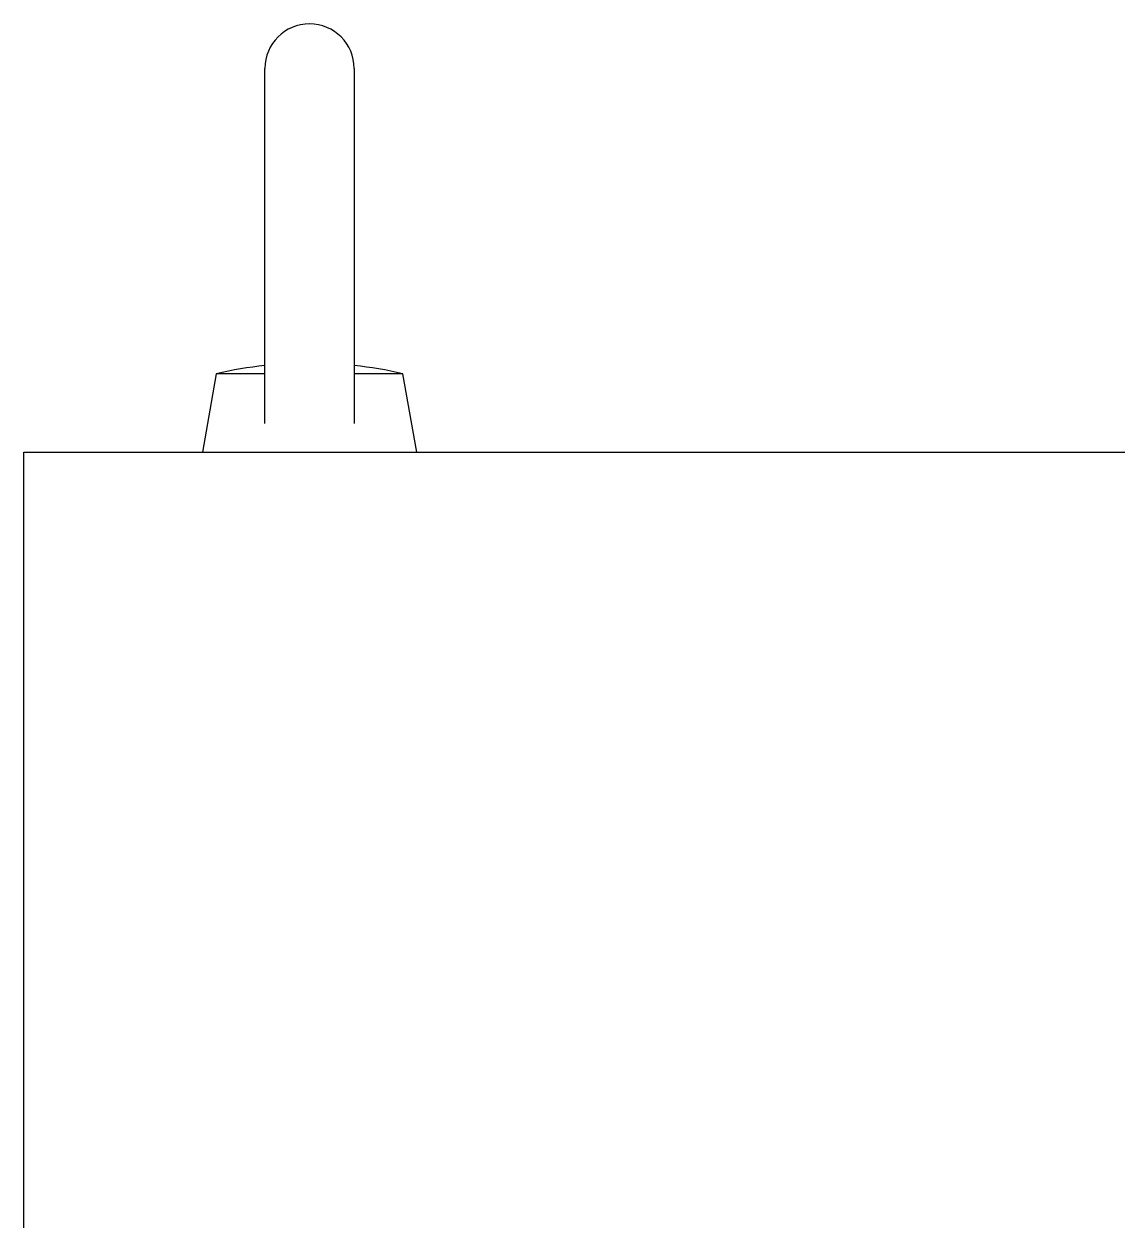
# Model space of a CAD drawing. Header units: millimetres. Extents: x 24815 to 36799, y -9299 to 5469.
# Drawn here: x 28591.9 to 28745, y 2958.8 to 3126.3 of the extents above; entities that cross this region are included whole.
import ezdxf

# ---------------------------------------------------------------- set-up
doc = ezdxf.new("R2010")
doc.units = ezdxf.units.MM

msp = doc.modelspace()

# ---------------------------------------------------------------- linework, layer by layer
at = {"color": 3}
for p, q in [((28625.699, 3070.327), (28625.699, 3120.058)), ((28638.199, 3120.058), (28638.199, 3070.327)), ((28618.888, 3077.308), (28616.949, 3066.308)), ((28625.699, 3077.308), (28618.888, 3077.308)), ((28645.009, 3077.308), (28638.199, 3077.308)), ((28646.949, 3066.308), (28645.009, 3077.308))]:
    msp.add_line(p, q, dxfattribs=at)
msp.add_lwpolyline([(28591.949, 3066.308), (29241.949, 3066.308), (29241.949, 2166.308), (28591.949, 2166.308)], close=True, dxfattribs=at)
for centre, radius, start, end in [((28631.949, 3120.058), 6.25, 0, 180), ((28631.949, 3021.2), 57.608, 96.22838, 103.10354), ((28631.949, 3021.2), 57.608, 76.89646, 83.77162)]:
    msp.add_arc(centre, radius, start, end, dxfattribs=at)

doc.saveas('drawing.dxf')
